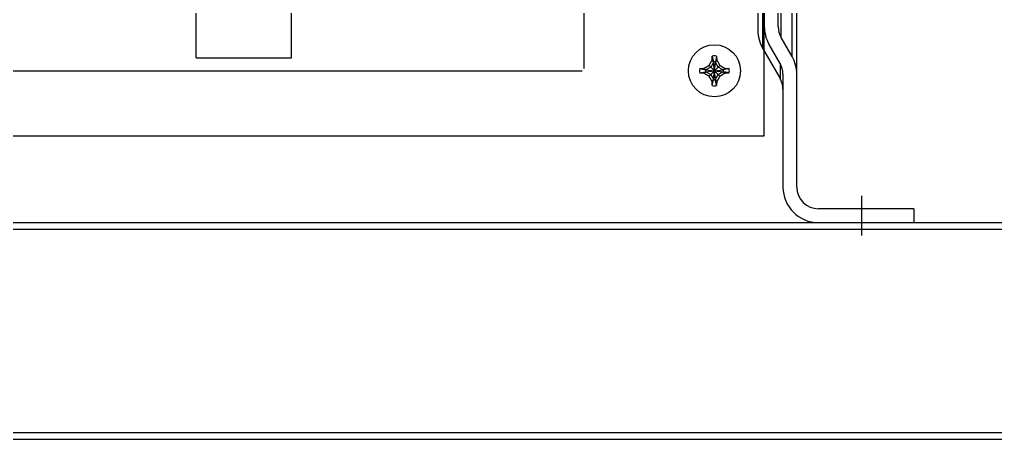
# Model space of a CAD drawing. Header units: millimetres. Extents: x 0 to 6523, y 0 to 4612.
# Drawn here: x 1724.2 to 1949.2, y 3477.8 to 3574.7 of the extents above; entities that cross this region are included whole.
import ezdxf

# ---------------------------------------------------------------- set-up
doc = ezdxf.new("R2010")
doc.units = ezdxf.units.MM
doc.layers.add('1', color=3, linetype='Continuous')

# ---------------------------------------------------------------- blocks, each defined once
blk = doc.blocks.new('A$C7F836B4E')
at = {"color": 7, "linetype": 'Continuous'}
for p, q in [((4, 184.84), (4, 268)), ((4, 268), (7.2, 268)), ((7.2, 184.84), (7.2, 268)), ((4, 265), (7.2, 265)), ((7.87, 182.34), (13.4, 172.76)), ((10.63, 171.16), (5.1, 180.74)), ((11.3, 150.34), (11.3, 168.66)), ((14.5, 150.34), (14.5, 168.66)), ((14.5, 157), (11.3, 157)), ((14.5, 154), (11.3, 154)), ((10.63, 147.84), (6.9, 141.38)), ((9.67, 139.78), (13.4, 146.24)), ((5.8, 137.28), (5.8, 122.99)), ((9, 11.2), (9, 137.28)), ((2, 134), (2, 125.34)), ((2, 134), (5.2, 134)), ((5.2, 125.34), (5.2, 134)), ((2, 131), (5.2, 131)), ((7.9, 119.32), (5.87, 122.84)), ((3.1, 121.24), (5.13, 117.72)), ((5.8, 115.22), (5.8, 78.79)), ((1.1, 72.76), (5.13, 79.74)), ((5.13, 79.74), (5.13, 76.29)), ((2.6, 71.9), (5.13, 76.29)), ((7.9, 74.69), (5.37, 70.3)), ((7.9, 41.31), (7.9, 74.69)), ((1.1, 72.76), (1.1, 43.24)), ((5.37, 45.7), (5.37, 70.3)), ((0, 68.66), (0, 47.34)), ((1.5, 67.8), (1.5, 48.2)), ((4.7, 48.2), (4.7, 67.8)), ((7.9, 41.31), (5.37, 45.7)), ((1.1, 43.24), (5.13, 36.26)), ((5.13, 39.71), (2.6, 44.1)), ((5.13, 39.71), (5.13, 36.26)), ((5.8, 37.21), (5.8, 11.2)), ((36, 6.2), (14, 6.2)), ((36, 6.2), (36, 3)), ((14, 3), (36, 3))]:
    blk.add_line(p, q, dxfattribs=at)
for centre, radius, start, end in [((12.2, 184.84), 8.2, 180, 210), ((12.2, 184.84), 5, 180, 210), ((6.3, 168.66), 5, 0, 30), ((6.3, 168.66), 8.2, 0, 30), ((6.3, 150.34), 5, 330, 0), ((6.3, 150.34), 8.2, 330, 0), ((14, 137.28), 8.2, 150, 180), ((14, 137.28), 5, 150, 180), ((10.2, 125.34), 8.2, 180, 210), ((10.2, 125.34), 5, 180, 210), ((0.8, 115.22), 8.2, 0, 30), ((0.8, 115.22), 5, 0, 30), ((0.8, 82.24), 5, 330, 360), ((0.8, 78.79), 5, 330, 0), ((0.8, 78.79), 8.2, 330, 0), ((8.2, 68.66), 8.2, 150, 180), ((9.7, 67.8), 8.2, 150, 180), ((9.7, 67.8), 5, 150, 180), ((8.2, 47.34), 8.2, 180, 210), ((9.7, 48.2), 8.2, 180, 210), ((9.7, 48.2), 5, 180, 210), ((0.8, 37.21), 8.2, 0, 30), ((0.8, 37.21), 5, 0, 30), ((0.8, 33.76), 5, 0, 30), ((14, 11.2), 8.2, 180, 270), ((14, 11.2), 5, 180, 270)]:
    blk.add_arc(centre, radius, start, end, dxfattribs=at)
at = {"layer": '1'}
blk.add_line((24, 0), (24, 9.2), dxfattribs=at)
blk = doc.blocks.new('hd2')
at = {"color": 7, "linetype": 'Continuous'}
for p, q in [((55095.96, -9891.88), (55095.96, -9622.88)), ((55006.46, -9889.38), (55006.46, -9631.38)), ((55028.46, -9889.38), (55028.46, -9631.38)), ((55137.46, -9907.38), (55137.46, -9790.09)), ((55006.46, -9889.38), (55028.46, -9889.38)), ((55125.71, -9890.43), (55125.09, -9891.51)), ((55125.43, -9889.92), (55125.71, -9890.43)), ((55125.46, -9888.98), (55125.71, -9890.33)), ((55126.21, -9894.44), (55125.71, -9890.33)), ((55125.71, -9890.33), (55125.71, -9890.43)), ((55125.71, -9894.44), (55126.21, -9890.33)), ((55126.21, -9894.34), (55125.71, -9890.43)), ((55125.71, -9894.34), (55126.21, -9890.43)), ((55126.46, -9888.98), (55126.21, -9890.33)), ((55126.21, -9890.43), (55126.48, -9889.92)), ((55126.21, -9890.43), (55126.21, -9890.33)), ((55126.83, -9891.51), (55126.21, -9890.43)), ((54816.46, -9892.38), (55095.46, -9892.38)), ((55122.55, -9891.88), (55123.9, -9892.13)), ((55122.55, -9892.88), (55123.9, -9892.63)), ((55123.5, -9891.86), (55124, -9892.13)), ((55123.5, -9892.91), (55124, -9892.63)), ((55123.9, -9892.63), (55128.01, -9892.13)), ((55124, -9892.13), (55123.9, -9892.13)), ((55123.9, -9892.13), (55128.01, -9892.63)), ((55123.9, -9892.63), (55124, -9892.63)), ((55125.09, -9891.51), (55124, -9892.13)), ((55124, -9892.63), (55127.91, -9892.13)), ((55124, -9892.13), (55127.91, -9892.63)), ((55124, -9892.63), (55125.09, -9893.26)), ((55124.71, -9891.13), (55127.21, -9893.63)), ((55124.71, -9893.63), (55127.21, -9891.13)), ((55127.91, -9892.13), (55126.83, -9891.51)), ((55126.83, -9893.26), (55127.91, -9892.63)), ((55128.42, -9891.86), (55127.91, -9892.13)), ((55128.01, -9892.13), (55127.91, -9892.13)), ((55127.91, -9892.63), (55128.01, -9892.63)), ((55127.91, -9892.63), (55128.42, -9892.91)), ((55129.36, -9891.88), (55128.01, -9892.13)), ((55129.36, -9892.88), (55128.01, -9892.63)), ((55125.09, -9893.26), (55125.71, -9894.34)), ((55125.71, -9894.34), (55125.43, -9894.84)), ((55125.46, -9895.79), (55125.71, -9894.44)), ((55125.71, -9894.34), (55125.71, -9894.44)), ((55126.21, -9894.34), (55126.83, -9893.26)), ((55126.48, -9894.84), (55126.21, -9894.34)), ((55126.21, -9894.44), (55126.21, -9894.34)), ((55126.46, -9895.79), (55126.21, -9894.44)), ((54774.46, -9907.38), (55137.46, -9907.38))]:
    blk.add_line(p, q, dxfattribs=at)
blk.add_circle((55125.96, -9892.38), 6, dxfattribs=at)
for centre, radius, start, end in [((55125.96, -9892.38), 3.44, 81.6724, 98.3276), ((55125.96, -9892.38), 2.07, 83.0633, 96.9367), ((55125.96, -9892.38), 3.44, 171.6724, 188.3276), ((55125.96, -9892.38), 2.07, 173.0633, 186.9367), ((55125.96, -9892.38), 2.07, 353.0633, 6.9367), ((55125.96, -9892.38), 3.44, 351.6724, 8.3276), ((55125.96, -9892.38), 2.07, 263.0633, 276.9367), ((55125.96, -9892.38), 3.44, 261.6724, 278.3276), ((55136.96, -9906.88), 0.5, 270, 0)]:
    blk.add_arc(centre, radius, start, end, dxfattribs=at)
for points, knots in [([(55124.71, -9891.13), (55124.74, -9891.08), (55124.79, -9890.99), (55124.88, -9890.85), (55124.96, -9890.7), (55125.05, -9890.56), (55125.14, -9890.41), (55125.23, -9890.26), (55125.33, -9890.09), (55125.4, -9889.98), (55125.43, -9889.92)], [0, 0, 0, 0, 0.165032, 0.329913, 0.495916, 0.664027, 0.835601, 1.014352, 1.204449, 1.409818, 1.409818, 1.409818, 1.409818]), ([(55125.43, -9889.92), (55125.43, -9889.88), (55125.44, -9889.79), (55125.44, -9889.65), (55125.44, -9889.56), (55125.44, -9889.51)], [0, 0, 0, 0, 0.1303623, 0.2663977, 0.408073, 0.408073, 0.408073, 0.408073]), ([(55125.44, -9889.51), (55125.45, -9889.45), (55125.45, -9889.33), (55125.45, -9889.15), (55125.46, -9889.04), (55125.46, -9888.98)], [0, 0, 0, 0, 0.1820912, 0.3611827, 0.5369597, 0.5369597, 0.5369597, 0.5369597]), ([(55126.46, -9888.98), (55126.46, -9889.04), (55126.46, -9889.15), (55126.47, -9889.33), (55126.47, -9889.45), (55126.48, -9889.51)], [0, 0, 0, 0, 0.175777, 0.3548685, 0.5369597, 0.5369597, 0.5369597, 0.5369597]), ([(55126.48, -9889.51), (55126.48, -9889.56), (55126.48, -9889.65), (55126.48, -9889.79), (55126.48, -9889.88), (55126.48, -9889.92)], [0, 0, 0, 0, 0.1414862, 0.2775215, 0.408073, 0.408073, 0.408073, 0.408073]), ([(55126.48, -9889.92), (55126.52, -9889.98), (55126.59, -9890.09), (55126.69, -9890.26), (55126.78, -9890.41), (55126.87, -9890.56), (55126.96, -9890.7), (55127.04, -9890.85), (55127.13, -9890.99), (55127.18, -9891.08), (55127.21, -9891.13)], [0, 0, 0, 0, 0.205369, 0.395466, 0.574217, 0.745791, 0.913902, 1.079905, 1.244785, 1.409818, 1.409818, 1.409818, 1.409818]), ([(55122.55, -9891.88), (55122.61, -9891.88), (55122.73, -9891.88), (55122.91, -9891.87), (55123.03, -9891.87), (55123.09, -9891.87)], [0, 0, 0, 0, 0.175777, 0.3548685, 0.5369597, 0.5369597, 0.5369597, 0.5369597]), ([(55123.09, -9892.9), (55123.03, -9892.9), (55122.91, -9892.89), (55122.73, -9892.89), (55122.61, -9892.88), (55122.55, -9892.88)], [0, 0, 0, 0, 0.1820912, 0.3611827, 0.5369597, 0.5369597, 0.5369597, 0.5369597]), ([(55123.09, -9891.87), (55123.14, -9891.87), (55123.23, -9891.86), (55123.37, -9891.86), (55123.46, -9891.86), (55123.5, -9891.86)], [0, 0, 0, 0, 0.1414932, 0.277527, 0.408073, 0.408073, 0.408073, 0.408073]), ([(55123.5, -9892.91), (55123.46, -9892.91), (55123.37, -9892.9), (55123.23, -9892.9), (55123.14, -9892.9), (55123.09, -9892.9)], [0, 0, 0, 0, 0.1303623, 0.2663977, 0.408073, 0.408073, 0.408073, 0.408073]), ([(55123.5, -9891.86), (55123.56, -9891.82), (55123.67, -9891.75), (55123.83, -9891.65), (55123.99, -9891.56), (55124.14, -9891.47), (55124.28, -9891.38), (55124.42, -9891.3), (55124.57, -9891.21), (55124.66, -9891.16), (55124.71, -9891.13)], [0, 0, 0, 0, 0.205376, 0.395512, 0.574302, 0.745883, 0.913975, 1.079959, 1.244816, 1.409818, 1.409818, 1.409818, 1.409818]), ([(55124.71, -9893.63), (55124.66, -9893.61), (55124.57, -9893.55), (55124.42, -9893.47), (55124.28, -9893.38), (55124.14, -9893.29), (55123.99, -9893.21), (55123.83, -9893.11), (55123.67, -9893.01), (55123.56, -9892.94), (55123.5, -9892.91)], [0, 0, 0, 0, 0.165032, 0.329913, 0.495916, 0.664027, 0.835601, 1.014351, 1.204449, 1.409818, 1.409818, 1.409818, 1.409818]), ([(55127.21, -9891.13), (55127.26, -9891.16), (55127.35, -9891.21), (55127.5, -9891.3), (55127.64, -9891.38), (55127.78, -9891.47), (55127.93, -9891.56), (55128.09, -9891.65), (55128.25, -9891.75), (55128.36, -9891.82), (55128.42, -9891.86)], [0, 0, 0, 0, 0.165148, 0.330103, 0.496173, 0.664375, 0.835987, 1.014646, 1.20459, 1.409818, 1.409818, 1.409818, 1.409818]), ([(55128.42, -9892.91), (55128.36, -9892.94), (55128.25, -9893.01), (55128.09, -9893.11), (55127.93, -9893.21), (55127.78, -9893.29), (55127.64, -9893.38), (55127.5, -9893.47), (55127.35, -9893.55), (55127.26, -9893.61), (55127.21, -9893.63)], [0, 0, 0, 0, 0.205369, 0.395466, 0.574217, 0.745791, 0.913902, 1.079905, 1.244785, 1.409818, 1.409818, 1.409818, 1.409818]), ([(55128.42, -9891.86), (55128.46, -9891.86), (55128.55, -9891.86), (55128.69, -9891.86), (55128.78, -9891.87), (55128.83, -9891.87)], [0, 0, 0, 0, 0.1303621, 0.2663976, 0.408073, 0.408073, 0.408073, 0.408073]), ([(55128.83, -9892.9), (55128.78, -9892.9), (55128.69, -9892.9), (55128.55, -9892.9), (55128.46, -9892.91), (55128.42, -9892.91)], [0, 0, 0, 0, 0.1414862, 0.2775215, 0.408073, 0.408073, 0.408073, 0.408073]), ([(55128.83, -9891.87), (55128.89, -9891.87), (55129.01, -9891.87), (55129.19, -9891.88), (55129.31, -9891.88), (55129.36, -9891.88)], [0, 0, 0, 0, 0.1820912, 0.3611827, 0.5369597, 0.5369597, 0.5369597, 0.5369597]), ([(55129.36, -9892.88), (55129.31, -9892.88), (55129.19, -9892.89), (55129.01, -9892.89), (55128.89, -9892.9), (55128.83, -9892.9)], [0, 0, 0, 0, 0.175777, 0.3548685, 0.5369597, 0.5369597, 0.5369597, 0.5369597]), ([(55125.43, -9894.84), (55125.4, -9894.78), (55125.33, -9894.67), (55125.23, -9894.51), (55125.14, -9894.35), (55125.05, -9894.21), (55124.96, -9894.06), (55124.88, -9893.92), (55124.79, -9893.78), (55124.74, -9893.68), (55124.71, -9893.63)], [0, 0, 0, 0, 0.205305, 0.395403, 0.574189, 0.745798, 0.913922, 1.079923, 1.244793, 1.409818, 1.409818, 1.409818, 1.409818]), ([(55125.44, -9895.25), (55125.44, -9895.2), (55125.44, -9895.11), (55125.44, -9894.97), (55125.43, -9894.89), (55125.43, -9894.84)], [0, 0, 0, 0, 0.1414864, 0.2775217, 0.408073, 0.408073, 0.408073, 0.408073]), ([(55125.46, -9895.79), (55125.46, -9895.73), (55125.45, -9895.61), (55125.45, -9895.43), (55125.45, -9895.31), (55125.44, -9895.25)], [0, 0, 0, 0, 0.175777, 0.3548685, 0.5369597, 0.5369597, 0.5369597, 0.5369597]), ([(55126.48, -9895.25), (55126.47, -9895.31), (55126.47, -9895.43), (55126.46, -9895.61), (55126.46, -9895.73), (55126.46, -9895.79)], [0, 0, 0, 0, 0.1820912, 0.3611827, 0.5369597, 0.5369597, 0.5369597, 0.5369597]), ([(55127.21, -9893.63), (55127.18, -9893.68), (55127.13, -9893.78), (55127.04, -9893.92), (55126.96, -9894.06), (55126.87, -9894.21), (55126.78, -9894.35), (55126.69, -9894.51), (55126.59, -9894.67), (55126.52, -9894.78), (55126.48, -9894.84)], [0, 0, 0, 0, 0.165148, 0.330103, 0.496173, 0.664376, 0.835987, 1.014646, 1.20459, 1.409818, 1.409818, 1.409818, 1.409818]), ([(55126.48, -9894.84), (55126.48, -9894.89), (55126.48, -9894.97), (55126.48, -9895.11), (55126.48, -9895.2), (55126.48, -9895.25)], [0, 0, 0, 0, 0.1303623, 0.2663977, 0.408073, 0.408073, 0.408073, 0.408073])]:
    blk.add_open_spline(points, degree=3, knots=knots, dxfattribs=at)
blk.add_blockref('A$C7F836B4E', (55135.96, -9930.38))

msp = doc.modelspace()

# ---------------------------------------------------------------- linework, layer by layer
at = {"color": 46}
for points in [[(1297.86, 3527.83), (2130.86, 3527.83), (2130.86, 3477.83), (1297.86, 3477.83)], [(1297.86, 3526.33), (2130.86, 3526.33), (2130.86, 3479.33), (1297.86, 3479.33)]]:
    msp.add_lwpolyline(points, close=True, dxfattribs=at)

# ---------------------------------------------------------------- block references
msp.add_blockref('hd2', (-53241.6, 13455.21))

doc.saveas('drawing.dxf')
